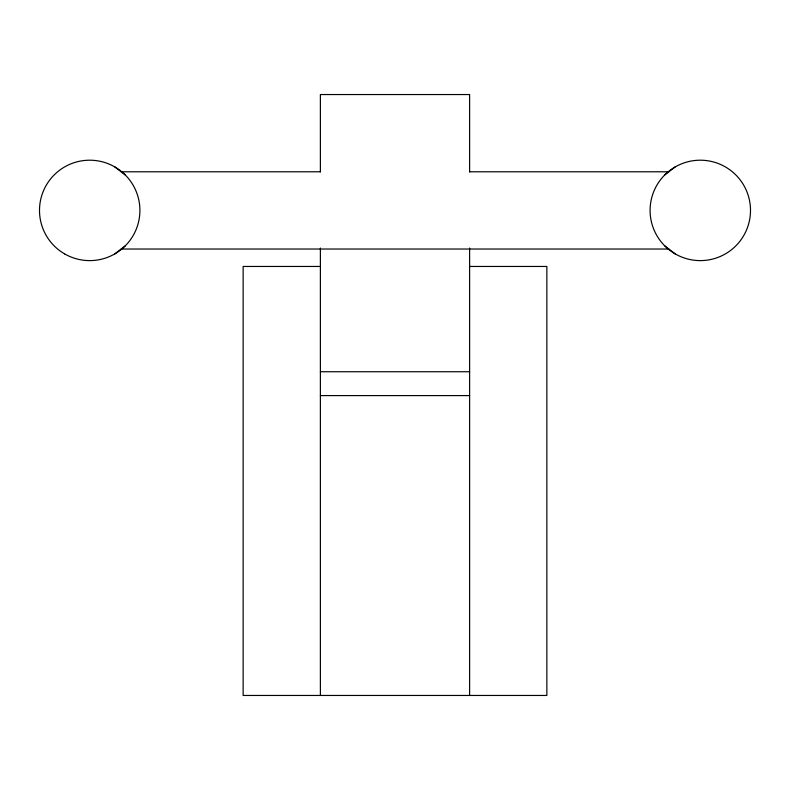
<?xml version="1.0" encoding="UTF-8"?>
<svg xmlns="http://www.w3.org/2000/svg" width="790" height="790" viewBox="0 0 790 790"><rect width="100%" height="100%" fill="white"/><g stroke="black" fill="none" stroke-linecap="round" stroke-linejoin="round"><path stroke-width="1.19" d="M114.807 253.886L125.205 245.907M664.795 174.906L675.193 166.927A50.205 50.205 0 0 1 750.5 210.407A50.205 50.205 0 0 1 675.193 253.886L664.795 245.907M121.147 171.786L320.385 171.786M469.615 171.786L668.854 171.786M121.147 249.028L668.854 249.028M320.385 266.457L243.142 266.457L243.142 695.457L546.858 695.457L546.858 266.457L469.615 266.457M320.385 371.735L469.615 371.735M320.385 395.593L469.615 395.593M114.807 166.927L125.205 174.906M469.615 171.904L469.615 94.543L320.385 94.543L320.385 171.904M469.615 248.04L469.615 695.457M320.385 248.04L320.385 695.457M675.193 253.886A50.205 50.205 0 0 1 675.193 166.927M64.602 253.886A50.205 50.205 0 0 0 139.909 210.407A50.205 50.205 0 0 0 64.602 166.927A50.205 50.205 0 0 0 64.602 253.886"/></g></svg>
